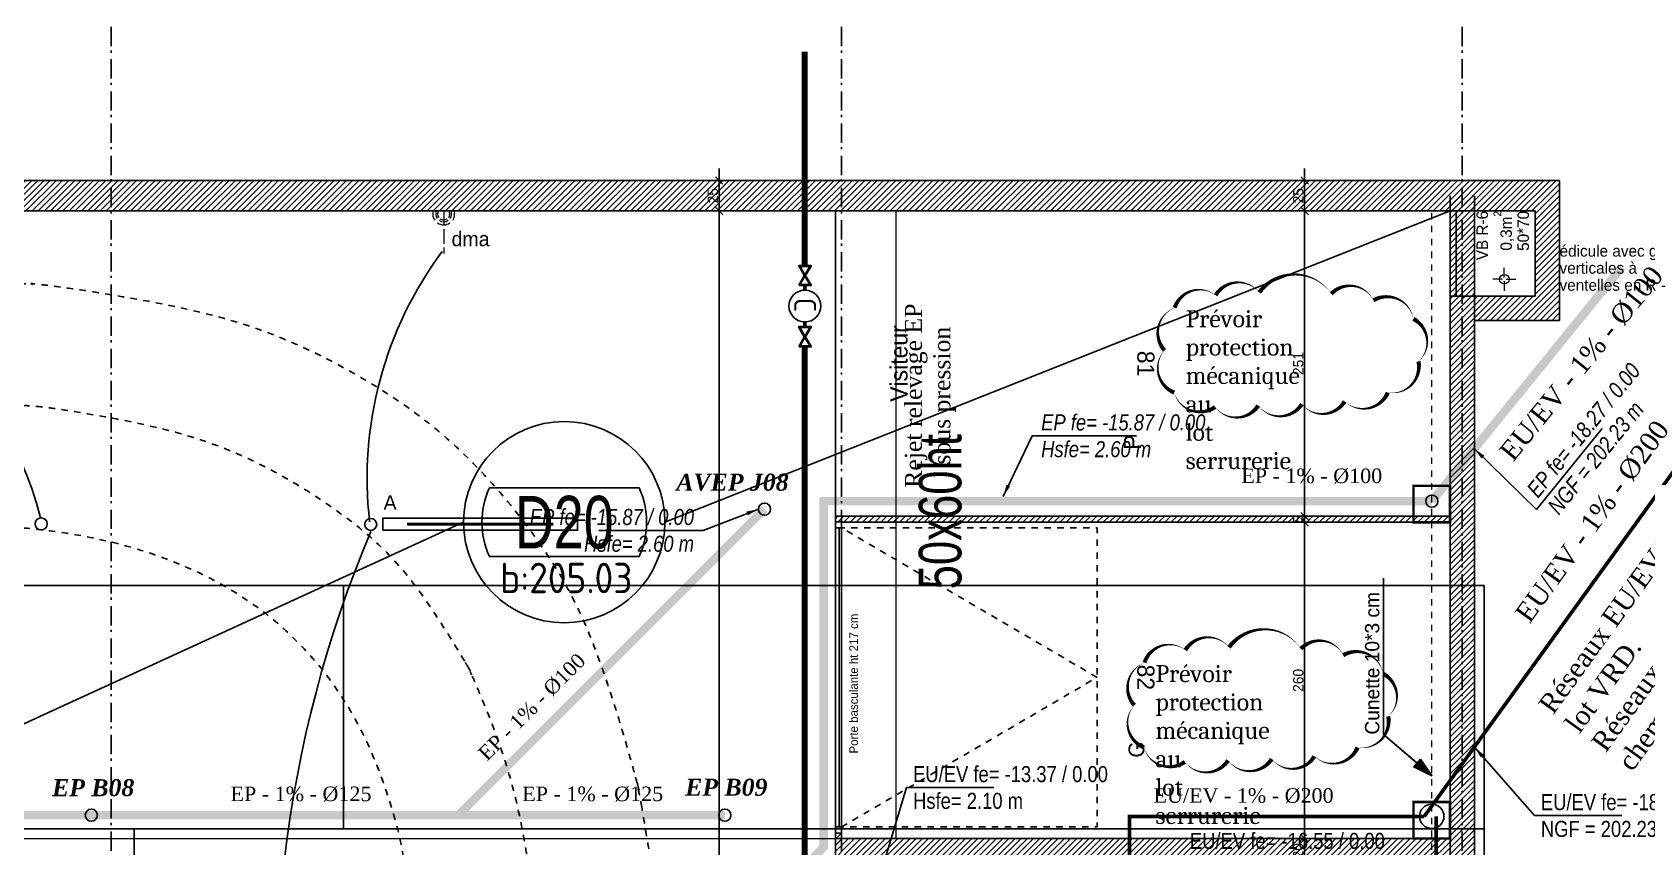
# Model space of a CAD drawing. Header units: centimetres. Extents: x 2452 to 16512, y -4226 to 6371.
# Drawn here: x 10776 to 12102, y 4903 to 5572 of the extents above; entities that cross this region are included whole.
import ezdxf
from ezdxf.enums import TextEntityAlignment as Align

# ---------------------------------------------------------------- set-up
doc = ezdxf.new("R2010")
doc.units = ezdxf.units.CM
doc.header["$PDMODE"] = 67
for name, pattern in [('ACAD_ISO02W100', [15, 12, -3]), ('prlm_ef', [0.165, 0.1, -0.065]), ('prlm_ep', [2.5, 1.25, -0.25, 0.25, -0.25, 0.25, -0.25]), ('prlm_eu', [2, 1.25, -0.25, 0.25, -0.25]), ('Style de ligne -1', [0.41664, 0.20828, -0.20836]), ('Style de ligne -6', [1.04164, 0.625, -0.20828, 0.06943, -0.13893]), ('VW-01', [0.41656, 0.20828, -0.20828])]:
    doc.linetypes.add(name, pattern=pattern)
doc.layers.get('0').update_dxf_attribs({"color": 252, "lineweight": 18})
for name, color, linetype, lineweight in [('01_poutres', 40, 'Continuous', 20), ('01_texte_repere', 252, 'Continuous', 20), ('prlm-ELEC-CFO', 1, 'Continuous', 25)]:
    doc.layers.add(name, color=color, linetype=linetype, lineweight=lineweight)
for name, color, linetype in [('01_texte', 252, 'Continuous'), ('B GÈnÈral_Hatch', 252, 'Continuous'), ('B Général', 252, 'Continuous'), ('C ANNOTATIONS-cotation', 252, 'Continuous'), ('C ANNOTATIONS-prestations', 252, 'Continuous'), ('C ANNOTATIONS-texte', 252, 'Continuous'), ('C ANNOTATIONS-texte_Hatch', 252, 'Continuous'), ('prlm-BA', 30, 'Continuous'), ('prlm-EAU-EF', 161, 'Continuous'), ('prlm-EAU-EP', 141, 'Continuous'), ('prlm-EAU-EPEXT', 145, 'Continuous'), ('prlm-EAU-EUEV', 25, 'Continuous'), ('prlm-MOD', 64, 'Continuous'), ('prlm-MOD-PB', 123, 'Continuous')]:
    doc.layers.add(name, color=color, linetype=linetype)
doc.layers.add('prlm-ZEROPLOT', color=254, linetype='Continuous', plot=False)
doc.styles.add('CEDREP', font='GILC____.TTF')
doc.styles.add('CEDTXT', font='isocp.shx')
doc.styles.add('Eurostile', font='Eurosti.TTF')
doc.styles.add('Eurostile (bold)', font='Eurostib.TTF')
doc.styles.add('prlm-eau-ep', font='timesbi.ttf', dxfattribs={"height": 18})
doc.styles.add('prlm-eau-euev', font='pala.ttf', dxfattribs={"height": 18})
doc.styles.add('prlm-elec-cfo', font='comic.ttf', dxfattribs={"height": 12})
doc.styles.add('prlm-mod', font='cambriaz.ttf', dxfattribs={"height": 18})
doc.styles.get("Standard").update_dxf_attribs({"font": 'isocp.shx', "height": 15})
doc.dimstyles.new('100é', dxfattribs={"dimtxt": 8.470801, "dimasz": 6.232178, "dimexe": 10, "dimexo": 25, "dimgap": 1, "dimtad": 1, "dimdec": 1, "dimtxsty": 'Eurostile', "dimblk": 'VW_SLASH', "dimblk1": 'VW_SLASH', "dimblk2": 'VW_SLASH', "dimcen": 0, "dimdle": 10, "dimazin": 0, "dimtfac": 1, "dimtdec": 1, "dimtix": 1, "dimtmove": 0, "dimatfit": 0, "dimldrblk": 'VW_FILLEDARROW', "dimfxl": 50.8, "dimfxlon": 1, "dimfrac": 2, "dimtolj": 1, "dimarcsym": 0})
doc.dimstyles.new('ISO-25', dxfattribs={"dimtxt": 2.5, "dimasz": 2.5, "dimexe": 1.25, "dimexo": 0.625, "dimtad": 1, "dimtxsty": 'Standard', "dimcen": 2.5, "dimadec": 0, "dimazin": 0, "dimtfac": 1, "dimtmove": 0, "dimatfit": 3, "dimfxl": 1, "dimarcsym": 0})
pattern_1 = [(45, (0, 0), (2.4253472, -2.6458333), [])]

# ---------------------------------------------------------------- blocks, each defined once
blk = doc.blocks.new('Parking Spaces-5')
at = {"layer": 'B Général', "linetype": 'Continuous'}
for p, q in [((0, 0), (0, 500)), ((251, 0), (251, 500)), ((251, 0), (251, 500)), ((516, 0), (516, 500)), ((0, 0), (251, 0)), ((251, 0), (516, 0))]:
    blk.add_line(p, q, dxfattribs=at)
at = {"layer": 'B Général', "extrusion": (0, 0, -1), "char_height": 14.12, "attachment_point": 5, "text_direction": (1, 0, 0), "line_spacing_factor": 0.894142, "style": 'Eurostile'}
for s, insert in [('81', (125.5, 250)), ('82', (383.5, 250))]:
    blk.add_mtext(s, dxfattribs=dict(at, insert=insert))
blk = doc.blocks.new('Porte basculante ht200cm')
at = {"layer": 'B Général', "linetype": 'Style de ligne -1', "ltscale": 25.4}
for p, q in [((-123, -2.5), (0, -212.5)), ((0, -212.5), (123, -2.5))]:
    blk.add_line(p, q, dxfattribs=at)
at = {"layer": 'B Général', "linetype": 'Continuous', "flags": 128}
for points in [[(-128, 2.5), (128, 2.5), (128, -2.5), (-128, -2.5)], [(-123, 2.5), (123, 2.5), (123, -0.5), (-123, -0.5)]]:
    blk.add_lwpolyline(points, close=True, dxfattribs=at)
at = {"layer": 'B Général', "flags": 128}
for points in [[(-128, 2.5), (-123, 2.5), (-123, -2.5), (-128, -2.5)], [(123, 2.5), (128, 2.5), (128, -2.5), (123, -2.5)]]:
    blk.add_lwpolyline(points, close=True, dxfattribs=at)
at = {"layer": 'B Général', "linetype": 'Style de ligne -1', "ltscale": 25.4, "flags": 128}
blk.add_lwpolyline([(-123, -2.5), (123, -2.5), (123, -212.5), (-123, -212.5)], close=True, dxfattribs=at)
at = {"layer": 'B Général', "insert": (-66, -238.4), "char_height": 12.9, "attachment_point": 1, "line_spacing_factor": 0.894142, "style": 'Eurostile'}
blk.add_mtext('G', dxfattribs=at)
at = {"layer": 'C ANNOTATIONS-prestations', "insert": (-62.6, -9), "char_height": 7.059, "attachment_point": 1, "line_spacing_factor": 0.894142, "style": 'Eurostile'}
blk.add_mtext('Porte basculante ht 217 cm', dxfattribs=at)
blk = doc.blocks.new('Groupe-110-1')
at = {"layer": 'B GÈnÈral_Hatch', "linetype": 'Continuous'}
blk.add_hatch(color=250, dxfattribs=at).paths.add_polyline_path([(11216, 4148), (11214.9, 4143), (11213.3, 4147.9)])
at = {"layer": 'B Général', "flags": 128}
blk.add_lwpolyline([(11216, 4148), (11214.9, 4143), (11213.3, 4147.9)], close=True, dxfattribs=at)
at = {"layer": 'B Général', "linetype": 'VW-01', "ltscale": 25.4}
for points, knots in [([(10601.1, 5358.8), (10682.9, 5362.3), (10764.8, 5365.9), (10770.9, 5365.4), (10777.1, 5364.9), (11221.2, 5329.1), (11282.8, 4896.9), (11283.5, 4892), (11284.2, 4887), (11299.5, 4517), (11314.8, 4147.1)], [0, 0, 0, 1, 1, 2, 2, 3, 3, 4, 4, 5, 5, 5]), ([(10605.4, 5258.9), (10684.2, 5262.3), (10762.9, 5265.7), (10766, 5265.5), (10769.1, 5265.2), (11133.5, 5235.9), (11183.8, 4882.8), (11184.1, 4880.4), (11184.5, 4877.9), (11199.7, 4510.4), (11214.9, 4143)], [0, 0, 0, 1, 1, 2, 2, 3, 3, 4, 4, 5, 5, 5]), ([(10609.7, 5159), (10685.4, 5162.3), (10761.1, 5165.5), (11045.8, 5142.6), (11084.8, 4868.7), (11099.9, 4503.8), (11114.9, 4138.8)], [0, 0, 0, 1, 1, 2, 2, 3, 3, 3])]:
    blk.add_open_spline(points, degree=2, knots=knots, dxfattribs=at)
blk = doc.blocks.new('Groupe-115-1')
at = {"layer": 'B Général', "lineweight": 18}
for p, q in [((11985.084375, 5370.7625), (11985.084375, 5378.575)), ((11983.521875, 5369.2), (11975.709375, 5369.2)), ((11985.084375, 5367.6375), (11985.084375, 5359.825)), ((11986.646875, 5369.2), (11994.459375, 5369.2))]:
    blk.add_line(p, q, dxfattribs=at)
blk.add_circle((11985.084375, 5369.2), 3.90625, dxfattribs=at)
blk = doc.blocks.new('Groupe-127-1')
at = {"layer": 'C ANNOTATIONS-texte_Hatch', "linetype": 'Continuous'}
blk.add_hatch(color=250, dxfattribs=at).paths.add_polyline_path([(11916.3, 4974.6), (11925.5, 4961), (11910.7, 4968.2)])
at = {"layer": 'C ANNOTATIONS-texte', "flags": 128}
blk.add_lwpolyline([(11925.5, 4961), (11885.9, 4994.8), (11885.9, 5123.5)], dxfattribs=at)
blk.add_lwpolyline([(11916.3, 4974.6), (11925.5, 4961), (11910.7, 4968.2)], close=True, dxfattribs=at)
at = {"layer": 'C ANNOTATIONS-texte', "insert": (11870.6, 4994.8), "char_height": 11.765, "attachment_point": 1, "rotation": 90, "line_spacing_factor": 0.894142, "style": 'Eurostile'}
blk.add_mtext('Cunette 10*3 cm', dxfattribs=at)
blk = doc.blocks.new('xi.ep')
at = {"layer": 'prlm-EAU-EP', "color": 0, "linetype": 'ByBlock', "lineweight": -2}
blk.add_circle((0, 0), 5, dxfattribs=at)
blk = doc.blocks.new('xi.epext')
at = {"layer": 'prlm-EAU-EPEXT', "color": 0, "linetype": 'ByBlock', "lineweight": -2}
blk.add_circle((0, 0), 5, dxfattribs=at)
blk = doc.blocks.new('A$C711F189D')
at = {"layer": '01_poutres', "color": 0}
for points in [[(2226, 1191), (2226, 1711)], [(2276, 1195), (2276, 1711)], [(1521, 1195.1), (2226, 1195.1)]]:
    blk.add_lwpolyline(points, dxfattribs=at)
at = {"layer": '01_texte', "color": 0}
for points in [[(2085.9, 1455.1), (2731, 1711)], [(1920.5, 1455.1), (1353.4, 1195.1)]]:
    blk.add_lwpolyline(points, dxfattribs=at)
blk.add_lwpolyline([(1941.7, 1483.2), (2064.8, 1483.2, -0.21739), (2064.8, 1427), (1941.7, 1427, -0.21739), (1941.7, 1483.2, 24.041595)], format="xyb", dxfattribs=at)
blk.add_circle((2003.2, 1455.1), 82.7, dxfattribs=at)
for s, height, style, p in [('D20', 43.2, 'CEDREP', (2003.2, 1455.1)), ('b:205.03', 25, 'CEDTXT', (2004.9, 1409.2))]:
    blk.add_text(s, height=height, dxfattribs=dict(at, style=style)).set_placement(p, align=Align.MIDDLE_CENTER)
at = {"layer": '01_texte_repere', "color": 0, "insert": (2330, 1463.7), "char_height": 35, "width": 164.804, "attachment_point": 8, "rotation": 90, "style": 'CEDREP'}
blk.add_mtext('50x60ht ', dxfattribs=at)
blk = doc.blocks.new('xi.lumA')
at = {"layer": 'prlm-ELEC-CFO', "color": 0, "linetype": 'ByBlock', "lineweight": -2, "ltscale": 50}
blk.add_lwpolyline([(-80, -5), (-80, 5), (80, 5), (80, -5)], close=True, dxfattribs=at)
at = {"layer": 'prlm-ELEC-CFO', "color": 0, "linetype": 'ByBlock', "lineweight": 5, "ltscale": 50, "const_width": 2.6}
blk.add_lwpolyline([(-60, 0), (60, 0), (60, 0)], dxfattribs=at)
blk = doc.blocks.new('xi.dma')
at = {"layer": 'prlm-ELEC-CFO', "color": 0, "linetype": 'ACAD_ISO02W100', "lineweight": 5, "flags": 128}
for points in [[(0, 0), (0, 35)], [(-20, 0), (20, 0)]]:
    blk.add_lwpolyline(points, dxfattribs=at)
at = {"layer": 'prlm-ELEC-CFO', "color": 0, "linetype": 'ByBlock', "lineweight": 5}
for radius, start, end in [(9, 145, 191.803), (6.5, 145, 199.0387), (9, 55, 125), (5, 145, 207.3745), (6.5, 55, 125), (5, 55, 125), (5, 332.6255, 35), (6.5, 340.9613, 35), (9, 348.197, 35)]:
    blk.add_arc((0, 2.4), radius, start, end, dxfattribs=at)
blk = doc.blocks.new('VW_SLASH')
at = {"linetype": 'ByBlock', "lineweight": -2}
blk.add_line((1.6, 0), (-1, 0), dxfattribs=at)
at = {"lineweight": 20, "flags": 128}
blk.add_lwpolyline([(0.5, 0.5), (-0.5, -0.5)], dxfattribs=at)
blk = doc.blocks.new('*D255')
at = {"layer": 'C ANNOTATIONS-cotation', "color": 0, "linetype": 'Continuous', "lineweight": -2, "transparency": 16777216}
blk.add_line((11821, 4903.2), (11821, 4895.7), dxfattribs=at)
at = {"layer": 'Defpoints', "color": 0, "linetype": 'Continuous', "transparency": 16777216}
for p in [(11894.5, 4909.4), (11821, 4889.4), (11893.5, 4889.4)]:
    blk.add_point(p, dxfattribs=at)
at = {"layer": 'C ANNOTATIONS-cotation', "color": 0, "linetype": 'Continuous', "lineweight": -2, "transparency": 16777216, "xscale": 6.232177734375, "yscale": 6.232177734375, "zscale": 6.232177734375}
for p, rotation in [((11821, 4909.4), 90), ((11821, 4889.4), 270)]:
    blk.add_blockref('VW_SLASH', p, dxfattribs=dict(at, rotation=rotation))
at = {"layer": 'C ANNOTATIONS-cotation', "color": 0, "linetype": 'Continuous', "lineweight": 5, "transparency": 16777216, "insert": (11815.8, 4899.4), "char_height": 8.47, "attachment_point": 5, "rotation": 90, "style": 'Eurostile'}
blk.add_mtext('\\A1;20', dxfattribs=at)
blk = doc.blocks.new('VW_FILLEDARROW')
at = {"linetype": 'Continuous'}
blk.add_hatch(color=250, dxfattribs=at).paths.add_polyline_path([(-1.6, 0.43), (0, 0), (-1.6, -0.43)])
at = {"flags": 128}
blk.add_lwpolyline([(-1.6, 0.43), (0, 0), (-1.6, -0.43)], close=True, dxfattribs=at)
blk = doc.blocks.new('*D256')
at = {"layer": 'C ANNOTATIONS-cotation', "color": 0, "linetype": 'Continuous', "lineweight": -2, "transparency": 16777216}
for p, q in [((11821, 5169.4), (11811, 5169.4)), ((11821, 5163.2), (11821, 4915.7))]:
    blk.add_line(p, q, dxfattribs=at)
at = {"layer": 'Defpoints', "color": 0, "linetype": 'Continuous', "transparency": 16777216}
for p in [(11839, 5169.4), (11821, 4909.4), (11894.5, 4909.4)]:
    blk.add_point(p, dxfattribs=at)
at = {"layer": 'C ANNOTATIONS-cotation', "color": 0, "linetype": 'Continuous', "lineweight": -2, "transparency": 16777216, "xscale": 6.232177734375, "yscale": 6.232177734375, "zscale": 6.232177734375}
for p, rotation in [((11821, 5169.4), 90), ((11821, 4909.4), 270)]:
    blk.add_blockref('VW_SLASH', p, dxfattribs=dict(at, rotation=rotation))
at = {"layer": 'C ANNOTATIONS-cotation', "color": 0, "linetype": 'Continuous', "lineweight": 5, "transparency": 16777216, "insert": (11815.8, 5039.4), "char_height": 8.47, "attachment_point": 5, "rotation": 90, "style": 'Eurostile'}
blk.add_mtext('\\A1;260', dxfattribs=at)
blk = doc.blocks.new('*D257')
at = {"layer": 'C ANNOTATIONS-cotation', "color": 0, "linetype": 'Continuous', "lineweight": -2, "transparency": 16777216}
for p, q in [((11821, 5180.7), (11821, 5186.9)), ((11821, 5174.4), (11811, 5174.4)), ((11821, 5174.4), (11821, 5169.4)), ((11821, 5169.4), (11811, 5169.4)), ((11821, 5163.2), (11821, 5157))]:
    blk.add_line(p, q, dxfattribs=at)
at = {"layer": 'Defpoints', "color": 0, "linetype": 'Continuous', "transparency": 16777216}
for p in [(11831, 5174.4), (11821, 5169.4), (11839, 5169.4)]:
    blk.add_point(p, dxfattribs=at)
at = {"layer": 'C ANNOTATIONS-cotation', "color": 0, "linetype": 'Continuous', "lineweight": -2, "transparency": 16777216, "xscale": 6.232177734375, "yscale": 6.232177734375, "zscale": 6.232177734375}
for p, rotation in [((11821, 5174.4), 270), ((11821, 5169.4), 90)]:
    blk.add_blockref('VW_SLASH', p, dxfattribs=dict(at, rotation=rotation))
at = {"layer": 'C ANNOTATIONS-cotation', "color": 0, "linetype": 'Continuous', "lineweight": 5, "transparency": 16777216, "insert": (11815.8, 5171.9), "char_height": 8.47, "attachment_point": 5, "rotation": 90, "style": 'Eurostile'}
blk.add_mtext('\\A1;5', dxfattribs=at)
blk = doc.blocks.new('*D258')
at = {"layer": 'C ANNOTATIONS-cotation', "color": 0, "linetype": 'Continuous', "lineweight": -2, "transparency": 16777216}
for p, q in [((11821, 5419.2), (11821, 5180.7)), ((11821, 5174.4), (11811, 5174.4))]:
    blk.add_line(p, q, dxfattribs=at)
at = {"layer": 'Defpoints', "color": 0, "linetype": 'Continuous', "transparency": 16777216}
for p in [(11898.5, 5425.4), (11821, 5174.4), (11831, 5174.4)]:
    blk.add_point(p, dxfattribs=at)
at = {"layer": 'C ANNOTATIONS-cotation', "color": 0, "linetype": 'Continuous', "lineweight": -2, "transparency": 16777216, "xscale": 6.232177734375, "yscale": 6.232177734375, "zscale": 6.232177734375}
for p, rotation in [((11821, 5425.4), 90), ((11821, 5174.4), 270)]:
    blk.add_blockref('VW_SLASH', p, dxfattribs=dict(at, rotation=rotation))
at = {"layer": 'C ANNOTATIONS-cotation', "color": 0, "linetype": 'Continuous', "lineweight": 5, "transparency": 16777216, "insert": (11815.8, 5299.9), "char_height": 8.47, "attachment_point": 5, "rotation": 90, "style": 'Eurostile'}
blk.add_mtext('\\A1;251', dxfattribs=at)
blk = doc.blocks.new('*D259')
at = {"layer": 'C ANNOTATIONS-cotation', "color": 0, "linetype": 'Continuous', "lineweight": -2, "transparency": 16777216}
blk.add_line((11821, 5444.2), (11821, 5431.7), dxfattribs=at)
at = {"layer": 'Defpoints', "color": 0, "linetype": 'Continuous', "transparency": 16777216}
for p in [(11885, 5450.4), (11821, 5425.4), (11898.5, 5425.4)]:
    blk.add_point(p, dxfattribs=at)
at = {"layer": 'C ANNOTATIONS-cotation', "color": 0, "linetype": 'Continuous', "lineweight": -2, "transparency": 16777216, "xscale": 6.232177734375, "yscale": 6.232177734375, "zscale": 6.232177734375}
for p, rotation in [((11821, 5450.4), 90), ((11821, 5425.4), 270)]:
    blk.add_blockref('VW_SLASH', p, dxfattribs=dict(at, rotation=rotation))
at = {"layer": 'C ANNOTATIONS-cotation', "color": 0, "linetype": 'Continuous', "lineweight": 5, "transparency": 16777216, "insert": (11815.8, 5437.9), "char_height": 8.47, "attachment_point": 5, "rotation": 90, "style": 'Eurostile'}
blk.add_mtext('\\A1;25', dxfattribs=at)
blk = doc.blocks.new('*D338')
at = {"layer": 'C ANNOTATIONS-cotation', "color": 0, "linetype": 'Continuous', "lineweight": -2, "transparency": 16777216}
blk.add_line((11340, 5431.7), (11340, 5444.2), dxfattribs=at)
at = {"layer": 'Defpoints', "color": 0, "linetype": 'Continuous', "transparency": 16777216}
for p in [(11340, 5450.4), (11403, 5450.4), (11403, 5425.4)]:
    blk.add_point(p, dxfattribs=at)
at = {"layer": 'C ANNOTATIONS-cotation', "color": 0, "linetype": 'Continuous', "lineweight": -2, "transparency": 16777216, "xscale": 6.232177734375, "yscale": 6.232177734375, "zscale": 6.232177734375}
for p, rotation in [((11340, 5450.4), 90), ((11340, 5425.4), 270)]:
    blk.add_blockref('VW_SLASH', p, dxfattribs=dict(at, rotation=rotation))
at = {"layer": 'C ANNOTATIONS-cotation', "color": 0, "linetype": 'Continuous', "lineweight": 5, "transparency": 16777216, "insert": (11334.8, 5437.9), "char_height": 8.47, "attachment_point": 5, "rotation": 90, "style": 'Eurostile'}
blk.add_mtext('\\A1;25', dxfattribs=at)
blk = doc.blocks.new('*D339')
at = {"layer": 'C ANNOTATIONS-cotation', "color": 0, "linetype": 'Continuous', "lineweight": -2, "transparency": 16777216}
for p, q in [((11340, 3792.6), (11340, 5419.2)), ((11346, 3786.4), (11330, 3786.4))]:
    blk.add_line(p, q, dxfattribs=at)
at = {"layer": 'Defpoints', "color": 0, "linetype": 'Continuous', "transparency": 16777216}
for p in [(11340, 5425.4), (11403, 5425.4), (11371, 3786.4)]:
    blk.add_point(p, dxfattribs=at)
at = {"layer": 'C ANNOTATIONS-cotation', "color": 0, "linetype": 'Continuous', "lineweight": -2, "transparency": 16777216, "xscale": 6.232177734375, "yscale": 6.232177734375, "zscale": 6.232177734375}
for p, rotation in [((11340, 5425.4), 90), ((11340, 3786.4), 270)]:
    blk.add_blockref('VW_SLASH', p, dxfattribs=dict(at, rotation=rotation))
at = {"layer": 'C ANNOTATIONS-cotation', "color": 0, "linetype": 'Continuous', "lineweight": 5, "transparency": 16777216, "insert": (11334.8, 4605.9), "char_height": 8.47, "attachment_point": 5, "rotation": 90, "style": 'Eurostile'}
blk.add_mtext('\\A1;1639', dxfattribs=at)

msp = doc.modelspace()

# ---------------------------------------------------------------- hatches: boundary and pattern name
at = {"layer": 'B GÈnÈral_Hatch', "linetype": 'Continuous'}
h = msp.add_hatch(dxfattribs=at)
h.set_pattern_fill('50_BETON', color=256, style=0, pattern_type=2)
h.set_pattern_definition(pattern_1)
h.paths.add_polyline_path([(12010.45, 5425.39), (12030.45, 5450.39), (8430.66, 5450.39), (8432.31, 5425.39)])
h = msp.add_hatch(dxfattribs=at)
h.set_pattern_fill('50_BETON', color=256, style=0, pattern_type=2)
h.set_pattern_definition(pattern_1)
h.paths.add_polyline_path([(12010.45, 5355.39), (12030.45, 5335.39), (12030.45, 5450.39), (12010.45, 5425.39)])
h = msp.add_hatch(dxfattribs=at)
h.set_pattern_fill('50_BETON', color=256, style=0, pattern_type=2)
h.set_pattern_definition(pattern_1)
h.paths.add_polyline_path([(11960.45, 5437.89), (11940.45, 5437.89), (11940.45, 2334.49), (11960.45, 2334.49)])
h = msp.add_hatch(dxfattribs=at)
h.set_pattern_fill('50_BETON', color=256, style=0, pattern_type=2)
h.set_pattern_definition(pattern_1)
h.paths.add_polyline_path([(11960.45, 5355.39), (11960.45, 5335.39), (12030.45, 5335.39), (12010.45, 5355.39)])
h = msp.add_hatch(dxfattribs=at)
h.set_pattern_fill('50_BETON', color=256, style=0, pattern_type=2)
h.set_pattern_definition(pattern_1)
h.paths.add_polyline_path([(11439.95, 5169.89), (11435.45, 5174.39), (11435.45, 5169.89)])
h = msp.add_hatch(dxfattribs=at)
h.set_pattern_fill('50_BETON', color=256, style=0, pattern_type=2)
h.set_pattern_definition(pattern_1)
h.paths.add_polyline_path([(11940.45, 5174.39), (11435.45, 5174.39), (11440.45, 5169.39), (11940.45, 5169.39)])
h = msp.add_hatch(dxfattribs=at)
h.set_pattern_fill('50_BETON', color=256, style=0, pattern_type=2)
h.set_pattern_definition(pattern_1)
h.paths.add_polyline_path([(11435.45, 4905.39), (11440.45, 4905.39), (11440.45, 4913.89), (11435.45, 4913.89)])
h = msp.add_hatch(dxfattribs=at)
h.set_pattern_fill('50_BETON', color=256, style=0, pattern_type=2)
h.set_pattern_definition(pattern_1)
h.paths.add_polyline_path([(11940.45, 4909.39), (11435.45, 4909.39), (11455.45, 4889.39), (11940.45, 4889.39)])
h = msp.add_hatch(dxfattribs=at)
h.set_pattern_fill('50_BETON', color=256, style=0, pattern_type=2)
h.set_pattern_definition(pattern_1)
h.paths.add_polyline_path([(11455.45, 4889.39), (11435.45, 4909.39), (11435.45, 4889.39)])

# ---------------------------------------------------------------- linework, layer by layer
at = {"layer": 'B Général', "linetype": 'Style de ligne -6', "ltscale": 25.4}
for p, q in [((10840.39, 3285.39), (10840.39, 5820.39)), ((11440.45, 3285.39), (11440.45, 5820.39)), ((11950.45, 3285.39), (11950.45, 5820.39))]:
    msp.add_line(p, q, dxfattribs=at)
at = {"layer": 'B Général', "linetype": 'Continuous', "lineweight": 18}
for p, q in [((8430.66, 5450.39), (12030.45, 5450.39)), ((12030.45, 5450.39), (12030.45, 5335.39)), ((8432.31, 5425.39), (12010.45, 5425.39)), ((11940.45, 5437.89), (11940.45, 3265.39)), ((11960.45, 5437.89), (11960.45, 2334.49)), ((12010.45, 5425.39), (12010.45, 5355.39)), ((12010.45, 5355.39), (11960.45, 5355.39)), ((12030.45, 5335.39), (11960.45, 5335.39)), ((11435.45, 5169.89), (11435.45, 5174.39)), ((11435.45, 5174.39), (11940.45, 5174.39)), ((11440.45, 5169.39), (11940.45, 5169.39)), ((11435.45, 4905.39), (11435.45, 4913.89)), ((11435.45, 4909.39), (11940.45, 4909.39)), ((11435.45, 4889.39), (11435.45, 4909.39)), ((11440.45, 4905.39), (11440.45, 4913.89))]:
    msp.add_line(p, q, dxfattribs=at)
at = {"layer": 'B Général', "linetype": 'Continuous'}
for p, q in [((8430.66, 5450.39), (12030.45, 5450.39)), ((12030.45, 5450.39), (12030.45, 5335.39)), ((8432.31, 5425.39), (12010.45, 5425.39)), ((11435.45, 4641.39), (11435.45, 5425.39)), ((11940.45, 5437.89), (11940.45, 3265.39)), ((11960.45, 5437.89), (11960.45, 2334.49)), ((12010.45, 5425.39), (12010.45, 5355.39)), ((12010.45, 5355.39), (11960.45, 5355.39)), ((12030.45, 5335.39), (11960.45, 5335.39)), ((11435.45, 5169.89), (11435.45, 5174.39)), ((11435.45, 5174.39), (11940.45, 5174.39)), ((11940.45, 5169.39), (11940.45, 5174.39)), ((11439.95, 5169.89), (11435.45, 5169.89)), ((11440.45, 5167.89), (11440.45, 5169.39)), ((11440.45, 5169.39), (11440.45, 5162.89)), ((11440.45, 5169.39), (11940.45, 5169.39)), ((11440.45, 4913.89), (11435.45, 4913.89)), ((11435.45, 4905.39), (11435.45, 4913.89)), ((11435.45, 4909.39), (11940.45, 4909.39)), ((11435.45, 4889.39), (11435.45, 4909.39)), ((11440.45, 4905.39), (11440.45, 4913.89))]:
    msp.add_line(p, q, dxfattribs=at)
at = {"layer": 'B Général', "linetype": 'VW-01', "lineweight": 18, "ltscale": 25.4}
msp.add_line((11925.46, 4889.39), (11925.46, 5425.39), dxfattribs=at)
at = {"layer": 'B Général', "linetype": 'Continuous', "flags": 128}
for points in [[(11960.45, 5425.39), (11960.45, 5355.39), (11940.45, 5355.39), (11940.45, 5425.39)], [(11945.45, 5425.39), (11945.45, 5355.39), (11940.45, 5355.39), (11940.45, 5425.39)]]:
    msp.add_lwpolyline(points, close=True, dxfattribs=at)
at = {"layer": 'prlm-EAU-EF', "linetype": 'prlm_ef', "ltscale": 300, "const_width": 5, "flags": 128}
for points in [[(11410.23, 5556.34), (11410.23, 5380.34)], [(9468.19, 3821.22), (9468.19, 3960.75), (11410.25, 3960.75), (11410.25, 5313.97)]]:
    msp.add_lwpolyline(points, dxfattribs=at)
at = {"layer": 'prlm-EAU-EF', "linetype": 'ByBlock', "lineweight": 40}
for points in [[(11405.59, 5364.34), (11410.18, 5372.05), (11410.18, 5372.62), (11405.59, 5380.34), (11415.19, 5380.34), (11410.6, 5372.62), (11410.6, 5372.05), (11415.19, 5364.34)], [(11405.59, 5313.99), (11410.18, 5321.71), (11410.18, 5322.28), (11405.59, 5329.99), (11415.19, 5329.99), (11410.6, 5322.28), (11410.6, 5321.71), (11415.19, 5313.99)]]:
    msp.add_lwpolyline(points, close=True, dxfattribs=at)
at = {"layer": 'prlm-EAU-EF', "const_width": 3.2, "flags": 128}
for points in [[(11410.39, 5364.34), (11410.39, 5360.2)], [(11410.39, 5334.09), (11410.39, 5329.95)]]:
    msp.add_lwpolyline(points, dxfattribs=at)
at = {"layer": 'prlm-EAU-EF'}
msp.add_circle((11410.39, 5347.14), 13.06, dxfattribs=at)
at = {"layer": 'prlm-EAU-EP', "linetype": 'prlm_ep', "ltscale": 20, "const_width": 7, "flags": 128}
for points in [[(9528.34, 2927.19), (9528.34, 3992.46), (9766.18, 4230.31), (10753.97, 4230.31), (11425.78, 4902.12), (11425.78, 5186.78), (11557.28, 5186.78)], [(11557.28, 5186.78), (11925.46, 5186.78), (11925.46, 5186.78), (11925.46, 5186.78)], [(11344.68, 4928.64), (11125.65, 4928.64)]]:
    msp.add_lwpolyline(points, dxfattribs=at)
at = {"layer": 'prlm-EAU-EP', "linetype": 'prlm_ep', "ltscale": 20, "flags": 128}
msp.add_lwpolyline([(11377.2, 5180.18, 7, 7, 0), (11125.65, 4928.64, 7, 7, 0), (10658.88, 4928.64, 7, 7, 0), (10658.88, 4562.13, 7, 7, 0), (10731.02, 4562.13, 7, 7, 0), (10731.02, 4364.27, 7, 7, 0), (9943.87, 4364.27, 7, 7, 0), (9548.63, 3969.02, 7, 7, 0), (9548.63, 3287.13, 0, 0, 0)], format="xyseb", dxfattribs=at)
at = {"layer": 'prlm-EAU-EPEXT', "linetype": 'prlm_ep', "ltscale": 20, "const_width": 7, "flags": 128}
msp.add_lwpolyline([(12081.73, 5379.39), (11925.46, 5186.78)], dxfattribs=at)
at = {"layer": 'prlm-EAU-EUEV', "linetype": 'prlm_eu', "ltscale": 50, "const_width": 3, "flags": 128}
for points in [[(11120.4, 3036.97), (11777.06, 3036.97), (11865.13, 3125.04), (11865.13, 4061.79), (11876.49, 4061.79), (11876.49, 4704.41), (11929.05, 4704.41), (11929.05, 4927.57)], [(11454.45, 4792.61), (11472.18, 4792.61), (11472.18, 4879.29), (11677.05, 4879.29), (11677.05, 4927.57), (11919.31, 4927.57)]]:
    msp.add_lwpolyline(points, dxfattribs=at)
at = {"layer": 'prlm-EAU-EUEV', "ltscale": 25}
msp.add_circle((11925.46, 4927.57), 10, dxfattribs=at)
at = {"layer": 'prlm-ELEC-CFO', "ltscale": 25}
for centre in [(10782.91, 5168.08), (11053.68, 5167.65)]:
    msp.add_circle(centre, 4.91, dxfattribs=at)
for centre, radius, start, end in [((10493.78, 5097.95), 298.34, 14.58922, 89.56742), ((11960.28, 4779.25), 983.88, 157.1103, 189.64717)]:
    msp.add_arc(centre, radius, start, end, dxfattribs=at)
at = {"layer": 'prlm-MOD'}
for points in [[(11783.7, 5358.38, 0, 3.5, 0.5205671), (11747.84, 5356.1, 0, 3.5, 0.5205671), (11747.84, 5356.1, 0, 3.5, 0.5205671), (11714.27, 5345.8, 0, 3.5, 0.5205671), (11714.27, 5345.8, 0, 3.5, 0.5205671), (11705.88, 5310.72, 0, 3.5, 0.5205671), (11705.88, 5310.72, 0, 3.5, 0.5205671), (11713.89, 5276.02, 0, 3.5, 0.5205671), (11713.89, 5276.02, 0, 3.5, 0.5205671), (11747.46, 5264.2, 0, 3.5, 0.5205671), (11747.46, 5264.2, 0, 3.5, 0.5205671), (11782.94, 5265.34, 0, 3.5, 0.5205671), (11782.94, 5265.34, 0, 3.5, 0.5205671), (11818.8, 5266.49, 0, 3.5, 0.5205671), (11818.8, 5266.49, 0, 3.5, 0.5205671), (11853.9, 5268.78, 0, 3.5, 0.5205671), (11853.9, 5268.78, 0, 3.5, 0.5205671), (11889.38, 5276.02, 0, 3.5, 0.5205671), (11889.38, 5276.02, 0, 3.5, 0.5205671), (11914.56, 5301.57, 0, 3.5, 0.5205671), (11914.56, 5301.57, 0, 3.5, 0.5205671), (11910.36, 5336.65, 0, 3.5, 0.5205671), (11910.36, 5336.65, 0, 3.5, 0.5205671), (11877.55, 5351.9, 0, 3.5, 0.5205671), (11877.55, 5351.9, 0, 3.5, 0.5205671), (11842.83, 5357.24, 0, 3.5, 0.5205671), (11842.83, 5357.24, 0, 3.5, 0.5205671)], [(11758.86, 5066.59, 0, 3.5, 0.5205671), (11723, 5064.3, 0, 3.5, 0.5205671), (11723, 5064.3, 0, 3.5, 0.5205671), (11689.43, 5054.01, 0, 3.5, 0.5205671), (11689.43, 5054.01, 0, 3.5, 0.5205671), (11681.04, 5018.93, 0, 3.5, 0.5205671), (11681.04, 5018.93, 0, 3.5, 0.5205671), (11689.05, 4984.23, 0, 3.5, 0.5205671), (11689.05, 4984.23, 0, 3.5, 0.5205671), (11722.62, 4972.41, 0, 3.5, 0.5205671), (11722.62, 4972.41, 0, 3.5, 0.5205671), (11758.1, 4973.55, 0, 3.5, 0.5205671), (11758.1, 4973.55, 0, 3.5, 0.5205671), (11793.96, 4974.69, 0, 3.5, 0.5205671), (11793.96, 4974.69, 0, 3.5, 0.5205671), (11829.06, 4976.98, 0, 3.5, 0.5205671), (11829.06, 4976.98, 0, 3.5, 0.5205671), (11864.53, 4984.23, 0, 3.5, 0.5205671), (11864.53, 4984.23, 0, 3.5, 0.5205671), (11889.71, 5009.77, 0, 3.5, 0.5205671), (11889.71, 5009.77, 0, 3.5, 0.5205671), (11885.52, 5044.86, 0, 3.5, 0.5205671), (11885.52, 5044.86, 0, 3.5, 0.5205671), (11852.71, 5060.11, 0, 3.5, 0.5205671), (11852.71, 5060.11, 0, 3.5, 0.5205671), (11817.99, 5065.45, 0, 3.5, 0.5205671), (11817.99, 5065.45, 0, 3.5, 0.5205671)]]:
    msp.add_lwpolyline(points, format="xyseb", close=True, dxfattribs=at)
at = {"layer": 'prlm-MOD', "const_width": 2}
for points in [[(11910.45, 5199.39), (11940.45, 5199.39), (11940.45, 5169.39), (11910.45, 5169.39)], [(11910.45, 4939.39), (11940.45, 4939.39), (11940.45, 4909.39), (11910.45, 4909.39)]]:
    msp.add_lwpolyline(points, close=True, dxfattribs=at)
at = {"layer": 'prlm-MOD-PB', "color": 15, "linetype": 'prlm_eu', "ltscale": 50, "const_width": 3, "flags": 128}
msp.add_lwpolyline([(11919.31, 4927.57), (12260.45, 5400.25)], dxfattribs=at)
at = {"layer": 'prlm-ZEROPLOT'}
for points in [[(8418.48, 4917.39), (11031.39, 4917.39), (11031.39, 5117.39), (8418.48, 5117.39)], [(11031.39, 5117.39), (11968.45, 5117.39), (11968.45, 4917.39), (11031.39, 4917.39)], [(8418.48, 4917.39), (10859.39, 4917.39), (10859.39, 3517.39), (9818.48, 3517.39), (9818.48, 2192.49), (8418.48, 2192.49)], [(10859.39, 4917.39), (11968.45, 4917.39), (11968.45, 3517.39), (10859.39, 3517.39)]]:
    msp.add_lwpolyline(points, close=True, dxfattribs=at)

# ---------------------------------------------------------------- block references
at = {"layer": 'B Général', "xscale": -1, "rotation": 90}
msp.add_blockref('Parking Spaces-5', (11940.45, 5425.39), dxfattribs=at)
at = {"layer": 'B Général'}
for name in ['Groupe-115-1', 'Groupe-110-1']:
    msp.add_blockref(name, (0, 0), dxfattribs=at)
at = {"layer": 'B Général', "rotation": 89.99999999668654}
msp.add_blockref('Porte basculante ht200cm', (11437.95, 5041.89), dxfattribs=at)
at = {"layer": 'C ANNOTATIONS-texte'}
msp.add_blockref('Groupe-127-1', (0, 0), dxfattribs=at)
at = {"layer": 'C ANNOTATIONS-texte', "color": 7}
msp.add_blockref('Groupe-127-1', (0.02, 0.06), dxfattribs=at)
at = {"layer": 'prlm-BA'}
msp.add_blockref('A$C711F189D', (9209.48, 3714.39), dxfattribs=at)
at = {"layer": 'prlm-EAU-EP'}
for p in [(11925.46, 5186.78), (10824.14, 4928.64), (11344.68, 4928.64)]:
    msp.add_blockref('xi.ep', p, dxfattribs=at)
at = {"layer": 'prlm-EAU-EPEXT'}
for p in [(11377.2, 5180.18), (10824.14, 4928.64), (11344.68, 4928.64)]:
    msp.add_blockref('xi.epext', p, dxfattribs=at)
at = {"layer": 'prlm-ELEC-CFO', "rotation": 180}
msp.add_blockref('xi.dma', (11113.64, 5425.39), dxfattribs=at)
at = {"layer": 'prlm-ELEC-CFO'}
msp.add_blockref('xi.lumA', (11143.59, 5167.82), dxfattribs=at)

# ---------------------------------------------------------------- texts
at = {"layer": 'B Général', "insert": (12030.45, 5397.21), "char_height": 9.412, "width": 107, "attachment_point": 1, "line_spacing_factor": 0.894142, "style": 'Eurostile'}
msp.add_mtext('édicule avec grille verticales à ventelles en R - 5 ', dxfattribs=at)
at = {"layer": 'B Général', "insert": (11672.47, 5228.93), "char_height": 14.12, "attachment_point": 1, "rotation": 90, "line_spacing_factor": 0.894142, "style": 'Eurostile'}
msp.add_mtext('P', dxfattribs=at)
at = {"layer": 'C ANNOTATIONS-texte', "rotation": 90, "line_spacing_factor": 0.894142}
for s, insert, char_height, width, attachment_point, style in [('VB R-6\\P{\\fEurostile|b0|i0|c0|p0;0,3m}{\\fEurostile|b0|i0|c0|p0;\\H0.6667x;\\S2^ ;}{\\fEurostile|b0|i0|c0|p0; }{\\fEurostile|b0|i0|c0|p0;50*70}', (11962.18, 5425.39), 9.412, 58.9909, 3, 'Eurostile (bold)'), ('VB R-6\\P{\\fEurostile|b0|i0|c0|p0;0,3m}{\\fEurostile|b0|i0|c0|p0;\\H0.6667x;\\S2^ ;}{\\fEurostile|b0|i0|c0|p0; }{\\fEurostile|b0|i0|c0|p0;50*70}', (11962.2, 5425.45), 9.412, 58.9909, 3, 'Eurostile (bold)'), ('Visiteur', (11480.6, 5299.89), 14.118, 251, 2, 'Eurostile')]:
    msp.add_mtext(s, dxfattribs=dict(at, insert=insert, char_height=char_height, width=width, attachment_point=attachment_point, style=style))
at = {"layer": 'C ANNOTATIONS-texte', "color": 7, "insert": (11480.62, 5299.95), "char_height": 14.118, "width": 251, "attachment_point": 2, "rotation": 90, "line_spacing_factor": 0.894142, "style": 'Eurostile'}
msp.add_mtext('Visiteur', dxfattribs=at)
at = {"layer": 'prlm-EAU-EF', "linetype": 'prlm_ef', "ltscale": 100, "insert": (11410.61, 5348), "char_height": 18, "width": 14.0588, "attachment_point": 5, "rotation": 270}
msp.add_mtext('C', dxfattribs=at)
at = {"layer": 'prlm-EAU-EP', "linetype": 'prlm_ep', "ltscale": 20, "insert": (11513.51, 5273.5), "char_height": 14, "width": 164.785, "attachment_point": 5, "rotation": 90, "style": 'prlm-eau-euev'}
msp.add_mtext('Rejet relevage EP sous pression', dxfattribs=at)
at = {"layer": 'prlm-EAU-EP'}
for s, insert, char_height, width, attachment_point, style in [('\\pxt15000;{\\fArial Narrow|b0|i1|c0|p34;EP fe= -15.87 / 0.00 Hsfe= 2.60 m}', (11604.54, 5240.42), 13.2, 163.581, 4, 'prlm-eau-ep'), ('EP - 1% - %%C100', (11768.98, 5213.61), 12, 151.0859, 1, 'prlm-eau-euev'), ('\\pxt15000;{\\fArial Narrow|b0|i1|c0|p34;EP fe= -15.87 / 0.00 Hsfe= 2.60 m}', (11319.3, 5162.66), 13.2, 163.581, 6, 'prlm-eau-ep'), ('EP - 1% - %%C125', (10938.52, 4952.09), 12, 151.0859, 1, 'prlm-eau-euev'), ('EP - 1% - %%C125', (11178.18, 4952.09), 12, 151.0859, 1, 'prlm-eau-euev')]:
    msp.add_mtext(s, dxfattribs=dict(at, insert=insert, char_height=char_height, width=width, attachment_point=attachment_point, style=style))
at = {"layer": 'prlm-EAU-EP', "linetype": 'prlm_ep', "ltscale": 20, "char_height": 14, "attachment_point": 1, "style": 'prlm-eau-ep'}
for s, insert, width in [('AVEP J08', (11304.76, 5209.37), 127.276), ('EP B08', (10791.85, 4958.2), 86.1947), ('EP B09', (11312.05, 4958.56), 86.1947)]:
    msp.add_mtext(s, dxfattribs=dict(at, insert=insert, width=width))
at = {"layer": 'prlm-EAU-EP', "insert": (11140.83, 4980.93), "char_height": 12, "width": 151.0859, "attachment_point": 1, "rotation": 45, "style": 'prlm-eau-euev'}
msp.add_mtext('EP - 1% - %%C100', dxfattribs=at)
at = {"layer": 'prlm-EAU-EPEXT', "linetype": 'prlm_ep', "ltscale": 20, "insert": (11979.92, 5228.53), "char_height": 16, "width": 324.3312, "attachment_point": 1, "rotation": 50.94679, "style": 'prlm-eau-euev'}
msp.add_mtext('EU/EV - 1% - %%C100', dxfattribs=at)
at = {"layer": 'prlm-EAU-EPEXT', "insert": (12016.27, 5185.76), "char_height": 13.2, "width": 163.581, "attachment_point": 4, "rotation": 50.94679, "style": 'prlm-eau-ep'}
msp.add_mtext('\\pxt15000;{\\fArial Narrow|b0|i1|c0|p34;EP fe= -18.27 / 0.00 NGF = 202.23 m}', dxfattribs=at)
at = {"layer": 'prlm-EAU-EUEV', "style": 'prlm-eau-euev'}
for s, insert, char_height, width, attachment_point in [('\\pxt15000;{\\fArial Narrow|b0|i0|c0|p34;EU/EV fe= -13.37 / 0.00 Hsfe= 2.10 m}', (11499.28, 4951.26), 13.2, 176.441, 4), ('EU/EV - 1% - %%C200', (11696.84, 4950.75), 12, 190.7565, 1), ('\\pxt15000;{\\fArial Narrow|b0|i0|c0|p34;EU/EV fe= -16.55 / 0.00 Hsfe= 1.92 m}', (11886.9, 4896.35), 13.2, 176.441, 6)]:
    msp.add_mtext(s, dxfattribs=dict(at, insert=insert, char_height=char_height, width=width, attachment_point=attachment_point))
at = {"layer": 'prlm-MOD', "char_height": 14, "width": 1.3263, "attachment_point": 1, "style": 'prlm-mod'}
for insert in [(11723.26, 5343.79), (11698.42, 5051.99)]:
    msp.add_mtext('Prévoir protection\\Pmécanique au\\Plot serrurerie', dxfattribs=dict(at, insert=insert))
at = {"layer": 'prlm-MOD-PB', "color": 15, "char_height": 16, "width": 324.3312, "attachment_point": 1, "rotation": 54.18187, "style": 'prlm-eau-euev'}
for s, insert in [('Réseaux EU/EV/EP extérieurs au lot VRD.\\PRéseaux extérieur : Principe de cheminement non-contractuel.', (12012.26, 5019.92)), ('EU/EV - 1% - %%C200', (11992.93, 5094.92))]:
    msp.add_mtext(s, dxfattribs=dict(at, insert=insert))
at = {"layer": 'prlm-MOD-PB', "color": 15, "insert": (12015.13, 4928.19), "char_height": 13.2, "width": 176.441, "attachment_point": 4, "style": 'prlm-eau-euev'}
msp.add_mtext('\\pxt15000;{\\fArial Narrow|b0|i0|c0|p34;EU/EV fe= -18.27 / 0.00 NGF = 202.23 m}', dxfattribs=at)

# ---------------------------------------------------------------- dimensions: what is measured, and where the dimension line sits
at = {"layer": 'C ANNOTATIONS-cotation', "color": 7, "linetype": 'Continuous', "lineweight": 5}
for base, p1, p2, angle, override, picture, middle in [((11340.02, 5450.45), (11403.02, 5425.45), (11403.02, 5450.45), 270, {"dimtxt": 8.470801, "dimdec": 0, "dimpost": '<>', "dimtxsty": 'Eurostile', "dimse1": 1, "dimse2": 1, "dimtmove": 2}, '*D338', (11334.78, 5437.95)), ((11821.02, 5425.45), (11885.02, 5450.45), (11898.52, 5425.45), 90, {"dimtxt": 8.470801, "dimdec": 0, "dimpost": '<>', "dimtxsty": 'Eurostile', "dimse1": 1, "dimse2": 1, "dimtmove": 2}, '*D259', (11815.78, 5437.95)), ((11340.02, 5425.45), (11371.02, 3786.41), (11403.02, 5425.45), 270, {"dimtxt": 8.470801, "dimdec": 0, "dimpost": '<>', "dimtxsty": 'Eurostile', "dimse2": 1, "dimtmove": 2}, '*D339', (11334.78, 4605.93)), ((11821.02, 5174.45), (11898.52, 5425.45), (11831.02, 5174.45), 90, {"dimtxt": 8.470801, "dimdec": 0, "dimpost": '<>', "dimtxsty": 'Eurostile', "dimse1": 1, "dimtmove": 2}, '*D258', (11815.78, 5299.95)), ((11821.02, 5169.45), (11831.02, 5174.45), (11839.02, 5169.45), 90, {"dimtxt": 8.470801, "dimdec": 0, "dimpost": '<>', "dimtxsty": 'Eurostile', "dimtmove": 2}, '*D257', (11815.78, 5171.95)), ((11821.02, 4909.45), (11839.02, 5169.45), (11894.52, 4909.45), 90, {"dimtxt": 8.470801, "dimdec": 0, "dimpost": '<>', "dimtxsty": 'Eurostile', "dimse2": 1, "dimtmove": 2}, '*D256', (11815.78, 5039.45)), ((11821.02, 4889.45), (11894.52, 4909.45), (11893.52, 4889.45), 90, {"dimtxt": 8.470801, "dimdec": 0, "dimpost": '<>', "dimtxsty": 'Eurostile', "dimse1": 1, "dimse2": 1, "dimtmove": 2}, '*D255', (11815.78, 4899.45))]:
    dim = msp.add_linear_dim(base=base, p1=p1, p2=p2, angle=angle, dimstyle='100é', override=override, dxfattribs=at)
    dim.commit()
    dim.dimension.update_dxf_attribs({"geometry": picture, "text_midpoint": middle})

# ---------------------------------------------------------------- leaders
at = {"layer": 'prlm-EAU-EP'}
for points in [[(11573.25, 5190.57), (11597.01, 5240.42), (11682.81, 5240.42)], [(11372.2, 5180.18), (11326.83, 5162.66), (11241.03, 5162.66)]]:
    msp.add_leader(points, dimstyle='ISO-25', override={"dimasz": 10, "dimtad": 0}, dxfattribs=at)
at = {"layer": 'prlm-EAU-EPEXT'}
msp.add_leader([(11960.45, 5229.9), (12011.52, 5179.91), (12065.58, 5246.54)], dimstyle='ISO-25', override={"dimasz": 10, "dimtad": 0}, dxfattribs=at)
at = {"layer": 'prlm-EAU-EUEV'}
msp.add_leader([(11472.18, 4879.29), (11494.03, 4951.26), (11565.77, 4951.26)], dimstyle='ISO-25', override={"dimasz": 10, "dimgap": 0.625, "dimtad": 0}, dxfattribs=at)
at = {"layer": 'prlm-MOD-PB', "color": 15}
msp.add_leader([(11960.45, 4984.57), (12009.88, 4928.19), (12081.62, 4928.19)], dimstyle='ISO-25', override={"dimasz": 10, "dimgap": 0.625, "dimtad": 0}, dxfattribs=at)

# ---------------------------------------------------------------- next in the draw order: texts
at = {"layer": 'prlm-ELEC-CFO', "lineweight": 20, "char_height": 12, "attachment_point": 2, "line_spacing_factor": 0.8, "style": 'prlm-elec-cfo', "bg_fill": 3, "box_fill_scale": 0.95, "bg_fill_color": 256, "bg_fill_transparency": 0}
for s, insert in [('dma', (11135.72, 5408.39)), ('A', (11069.61, 5191.67))]:
    msp.add_mtext(s, dxfattribs=dict(at, insert=insert))

# ---------------------------------------------------------------- next in the draw order: linework, layer by layer
at = {"layer": 'prlm-ELEC-CFO', "ltscale": 25}
msp.add_arc((11362.33, 5205.77), 311.65, 143.30023, 186.6482, dxfattribs=at)

doc.saveas('drawing.dxf')
